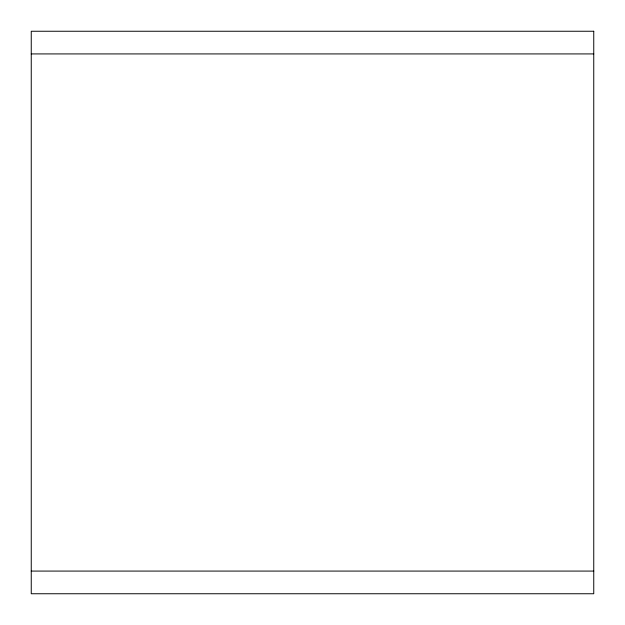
<?xml version="1.0" encoding="UTF-8"?>
<svg xmlns="http://www.w3.org/2000/svg" width="625" height="625" viewBox="0 0 625 625"><rect width="100%" height="100%" fill="white"/><g stroke="black" fill="none" stroke-linecap="round" stroke-linejoin="round"><path stroke-width="0.94" d="M31.25 53.922L593.75 53.922M31.25 571.078L593.75 571.078M593.75 31.25L31.25 31.25L31.25 593.75L593.75 593.75L593.75 31.25"/></g></svg>
